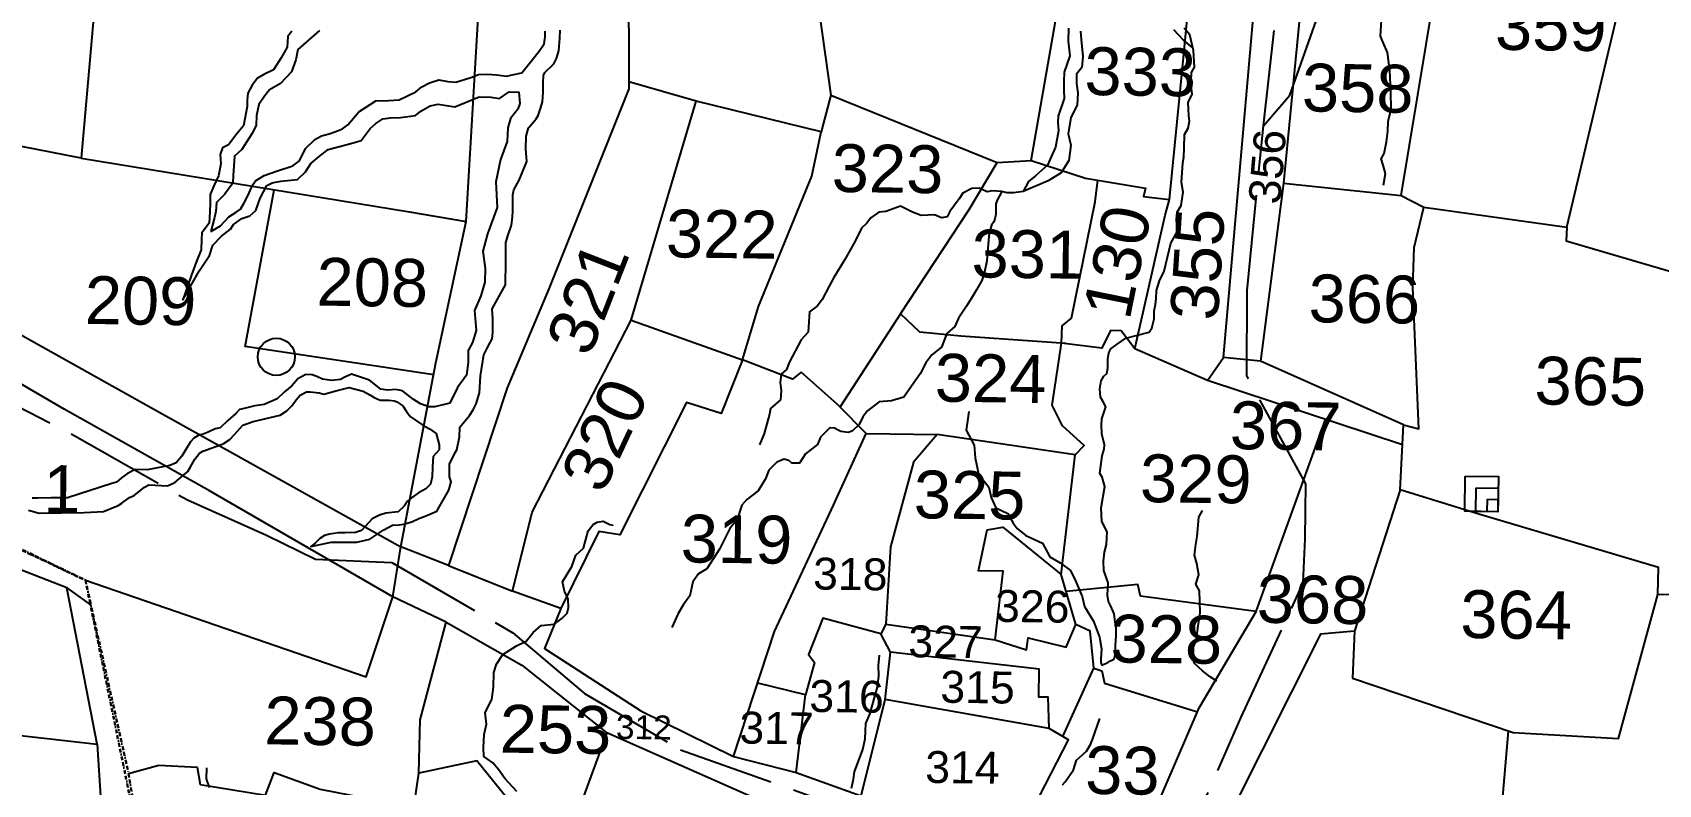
# Model space of a CAD drawing. Header units: inches. Extents: x 304037 to 460575, y 1453943 to 1639883.
# Drawn here: x 341841 to 342680, y 1597259 to 1597647 of the extents above; entities that cross this region are included whole.
import ezdxf

# ---------------------------------------------------------------- set-up
doc = ezdxf.new("R2010")
doc.units = ezdxf.units.IN
doc.header["$MEASUREMENT"] = 0
doc.linetypes.add('ACAD_ISO02W100', pattern=[15, 12, -3])
doc.linetypes.add('BORDER', pattern=[1.75, 0.5, -0.25, 0.5, -0.25, 0, -0.25])
for name, color, linetype in [('CARTTRACK', 30, 'ACAD_ISO02W100'), ('NALA', 4, 'Continuous'), ('SQUAREWELL', 5, 'Continuous'), ('SURVEY_BND', 7, 'Continuous'), ('SURVEY_NO', 7, 'Continuous'), ('VILLAGE_AREA', 1, 'Continuous'), ('WATER_BODY', 4, 'Continuous')]:
    doc.layers.add(name, color=color, linetype=linetype)
doc.layers.add('VILL_BOUNDARY', color=6, linetype='BORDER', lineweight=30)
doc.styles.get("Standard").update_dxf_attribs({"font": 'arial.ttf'})

# ---------------------------------------------------------------- blocks, each defined once
blk = doc.blocks.new('KESAMANENIPALLE')
at = {"layer": 'SURVEY_BND'}
for points in [[(434.63, 682.15), (431.01, 702.25), (392.33, 717.87)], [(431.01, 702.25), (434.01, 700.04)], [(397.05, 654.7), (397.58, 667.56), (400.67, 686.45), (434.63, 682.15), (435.78, 660.13), (436.22, 650.29)]]:
    blk.add_lwpolyline(points, dxfattribs=at)
at = {"layer": 'VILL_BOUNDARY'}
blk.add_lwpolyline([(109.24, 720.52), (195.68, 710.91), (207.39, 708.98), (220.74, 707.96), (249.01, 710.26), (277.38, 715.13), (296.76, 719.49), (360.97, 730.27), (397.72, 721.01), (433.4, 703.19), (439.84, 669.64), (437.66, 637.21), (430.87, 629.55), (422.67, 623.07), (434.93, 619.91), (443.22, 616.04), (442.59, 606.29), (438.08, 604.85), (436.01, 592.15), (411.85, 594.77), (407.76, 567.04), (404.56, 538.36), (399.19, 495.64), (394.46, 460.32)], dxfattribs=at)
blk = doc.blocks.new('KANUPURUPALLE')
at = {"layer": 'CARTTRACK'}
for points in [[(-426.49, 276.33), (-424.92, 292.05), (-425.42, 307.23), (-426.4, 319.85), (-429.77, 332.34), (-429.86, 343.14), (-430.64, 348.92), (-435.1, 351.66), (-438.02, 365.5), (-443.7, 383.28), (-448.66, 399.7), (-450.93, 420.08), (-452.23, 438.11), (-451.93, 441.93), (-447.15, 447.2), (-445.96, 450.18), (-448.05, 455.25)], [(-588.82, 242.41), (-574.92, 235.49), (-560.72, 227.64), (-550.73, 223.36), (-544.57, 220.42), (-535.01, 220.15), (-519.72, 211.55), (-510.61, 204.06), (-498.47, 197.2), (-482.27, 191.7), (-469.68, 188.05), (-449.15, 183.14), (-439.58, 180.29), (-437, 181.71), (-428.25, 202.22), (-420.73, 219.14), (-420.55, 224.67), (-420.55, 231.54), (-428.14, 244.97), (-428.23, 255.67), (-426.49, 276.33), (-423.21, 280.18), (-417.64, 296.72)]]:
    blk.add_lwpolyline(points, dxfattribs=at)
at = {"layer": 'NALA'}
for points in [[(-462.91, 240.05), (-463.21, 237.68), (-462.2, 235.83), (-462.03, 234.25), (-461.59, 232.23), (-460.27, 230.61), (-459.96, 229.29), (-459.39, 228.02), (-457.85, 227.32), (-457.19, 226.13), (-456.67, 225.47), (-455.57, 224.6), (-453.46, 223.67), (-452.52, 221.97), (-451.21, 221.23), (-449.89, 220.31), (-449.27, 219.03), (-448.39, 217.06), (-448.09, 215.83), (-446.94, 213.99), (-446.15, 212.01), (-445.89, 210.56), (-445.95, 209.26), (-445.95, 208.83), (-445.82, 208.49), (-445.08, 208.86), (-444.81, 209.01), (-444.34, 209.29), (-444.22, 209.54), (-444.13, 210.4), (-444.13, 210.96), (-444.13, 211.67), (-444.07, 212.1), (-444.07, 212.84), (-444.07, 213.21), (-444.22, 213.89), (-444.37, 214.96), (-444.81, 215.89), (-445.11, 216.48), (-445.21, 217.28), (-445.18, 218.8), (-445.73, 220.35), (-445.79, 221.52), (-445.67, 222.66), (-445.45, 223.61), (-445.39, 225.19), (-446.07, 226.48), (-446.16, 228.18), (-445.73, 230.88), (-446.1, 232.05), (-446.41, 232.48), (-446.28, 233.44), (-446.13, 234.7), (-445.91, 235.57), (-445.85, 236.09), (-446.22, 237.48), (-446.25, 238.56), (-446.25, 239.33), (-445.76, 240.86), (-446.13, 241.54), (-446.44, 242.06), (-446.56, 243.11), (-446.38, 244.1), (-446.07, 244.69), (-445.7, 245.02), (-445.58, 245.7), (-445.58, 246.81), (-445.48, 247.61), (-445.21, 248.14), (-444.43, 248.72), (-443.38, 249.49), (-440.45, 250.29), (-440.11, 250.78), (-439.83, 251.95), (-439.86, 252.94), (-439.71, 253.74), (-439.62, 254.51), (-439.62, 255.53), (-439.25, 256.73), (-438.66, 257.96), (-437.89, 261.46), (-437.12, 262.88), (-437.21, 264.54), (-437.15, 265.35), (-436.65, 266.21), (-436.44, 267.87), (-436.65, 269.08), (-436.5, 271.53), (-436.41, 272.27), (-436.37, 273.38), (-436.37, 275.08), (-435.91, 275.89), (-435.75, 276.76), (-435.85, 277.44), (-435.94, 279.1), (-435.48, 280.15), (-435.6, 281.23), (-435.63, 281.81), (-435.6, 282.89), (-435.2, 283.55), (-435.38, 285.61), (-435.88, 287.59), (-436.59, 288.4)], [(-580.61, 226.09), (-579.29, 225.72), (-573.64, 225.89), (-571.23, 226.06), (-569.41, 226.83), (-568.94, 227.13), (-567.99, 227.85), (-567.39, 228.1), (-566.13, 229.17), (-565.6, 229.47), (-563.23, 229.39), (-562.31, 229.81), (-560.72, 231.18), (-560.42, 231.7), (-559.87, 232.77), (-559.3, 233.52), (-558.87, 233.79), (-556.33, 234.74), (-555.51, 235.28), (-554.92, 235.93), (-553.89, 237.11), (-552.6, 237.56), (-549.24, 238.43), (-548.42, 238.97), (-547.8, 239.62), (-547.25, 240.36), (-546.75, 240.94), (-545.98, 241.36), (-545.51, 241.38), (-544.39, 241.26), (-543.79, 241.13), (-542.15, 241.58), (-540.62, 242.01), (-538.88, 241.54), (-538.04, 241.09), (-537.49, 240.79), (-536.74, 240.47), (-535.65, 240.47), (-534.95, 240.4), (-534.63, 240.27), (-533.88, 239.8), (-533.39, 239.1), (-532.96, 238.48), (-531.35, 237.39), (-530.5, 236.94), (-529.65, 236.4), (-529.26, 234.95), (-529.26, 234.36), (-529.97, 233.5), (-530.07, 232.2), (-530.07, 230.96), (-530.29, 230.04), (-530.84, 229.42), (-531.76, 228.9), (-532.65, 228.28), (-533.15, 227.86), (-533.55, 227.24), (-534.27, 226.49), (-535.81, 226.32), (-536.63, 226.04), (-537.53, 225.57), (-538.84, 224.12), (-539.61, 223.84), (-540.87, 223.79), (-541.77, 223.79), (-542.86, 223.6), (-543.46, 223.4), (-544.06, 223.02), (-544.63, 222.43), (-545.15, 222.01), (-542.62, 222.6), (-541.4, 222.63), (-539.43, 222.63), (-537.77, 223.02), (-536.05, 224.22), (-534.96, 224.81), (-534.13, 224.89), (-533.59, 224.96), (-532.57, 225.26), (-531.67, 225.71), (-530.88, 226.01), (-529.43, 226.65), (-527.95, 229.32), (-527.71, 230.37), (-527.9, 230.96), (-527.93, 232.55), (-527.23, 234.04), (-527.03, 234.39), (-526.71, 236.02), (-526.68, 237.21), (-525.49, 238.7), (-525.07, 239.4), (-524.69, 240.17), (-524.27, 241.56), (-524.2, 243.67), (-523.82, 246.33), (-523.37, 247.22), (-522.8, 248.34), (-522.7, 249.11), (-522.73, 250.82), (-522.85, 252.09), (-521.21, 255.11), (-521.21, 255.95), (-521.21, 257.22), (-521.21, 258.09), (-521.23, 258.91), (-521.23, 259.93), (-521.23, 260.4), (-520.96, 261.37), (-520.56, 262.58), (-520.46, 263.63), (-520.43, 264.35), (-520.43, 266.41), (-520.33, 267.03), (-519.66, 268.25), (-518.74, 270.61), (-518.91, 272.19), (-518.86, 273.76), (-518.59, 274.8), (-517.65, 275.94), (-517.4, 276.36), (-517.07, 277.38), (-516.9, 278.1), (-516.82, 279.27), (-516.82, 280.46), (-516.82, 281.38), (-516.65, 281.76), (-515.51, 282.89), (-515.21, 283.53), (-514.91, 284.5), (-514.81, 286.09), (-514.81, 287.11)], [(-451.09, 288.21), (-451.09, 286.6), (-450.88, 284.77), (-451.56, 282.69), (-451.56, 281.54), (-451.56, 280.45), (-451.56, 280.45), (-451.5, 279.41), (-452.24, 277.18), (-452.24, 276.4), (-452.14, 275.36), (-452.14, 275.36), (-452.5, 273.28), (-453.02, 272.08), (-453.49, 271.04), (-454.95, 269.68), (-455.84, 268.95), (-456.47, 267.7), (-457.66, 267.49), (-458.5, 267.49), (-459.18, 267.65), (-460.43, 267.7), (-461, 267.6), (-461.99, 268.01), (-462.93, 267.96), (-462.93, 267.96), (-464.03, 267.39), (-464.5, 266.66), (-465.65, 265.04), (-465.96, 264.37), (-466.69, 264.26), (-467.58, 264.63), (-469.24, 264.52), (-470.34, 264.89), (-471.85, 265.62), (-473.66, 264.96), (-474.55, 264.86), (-474.55, 264.86), (-475.54, 264.13), (-476.06, 263.4), (-476.69, 262.83), (-477.47, 261.16), (-478.72, 258.87), (-480.08, 256.57), (-480.65, 255.48), (-481.49, 253.81), (-482.06, 253.03), (-483.05, 252.25), (-483.05, 252.25), (-483.2, 249.72), (-484.04, 248.73), (-485.5, 245.97), (-485.86, 244.98), (-486.49, 244.41), (-486.64, 243.36), (-486.49, 242.37), (-486.54, 241.17), (-487.79, 240.08), (-487.9, 239.35), (-488.52, 236.95), (-489.1, 235.5)], [(-548.41, 286.51), (-548.9, 285.84), (-548.99, 284.49), (-549.71, 283.15), (-550.66, 281.66), (-551.87, 281.03), (-552.64, 280.58), (-553.31, 279.69), (-553.85, 278.66), (-553.89, 277.81), (-553.89, 277), (-554.34, 274.58), (-555.15, 273.55), (-556.18, 272.16), (-556.9, 271.8), (-557.21, 270.95), (-557.08, 269.78), (-557.39, 268.26), (-557.93, 267.03), (-558.38, 265.91), (-558.38, 264.88), (-558.38, 263.76), (-558.47, 262.32), (-559.37, 261.11), (-559.41, 260.26), (-559.41, 259), (-560.04, 257.44), (-560.63, 255.69), (-561.65, 252.68), (-559.59, 256.4), (-558.36, 258.29), (-557.96, 259.6), (-556.9, 260.71), (-555.79, 261.61), (-555.39, 262.22), (-554.38, 262.97), (-553.37, 263.33), (-552.62, 263.98), (-552.11, 265.54), (-551.3, 267.15), (-550.65, 267.51), (-549.54, 267.71), (-547.47, 267.96), (-546.46, 268.93), (-545.8, 269.99), (-544.79, 270.85), (-543.68, 271.75), (-540.86, 272.56), (-539.55, 272.96), (-538.44, 274.47), (-537.73, 275.08), (-536.88, 275.68), (-535.97, 275.83), (-534.66, 275.88), (-532.79, 276.18), (-532.14, 276.74), (-530.98, 277.39), (-530.98, 277.39), (-529.97, 277.64), (-527.85, 277.34), (-524.82, 278.6), (-523.31, 278.6), (-522.3, 278.45), (-521.09, 279.31), (-521.09, 279.31), (-519.88, 279.26), (-519.73, 277.85), (-519.98, 277.14), (-520.89, 275.94), (-521.19, 274.78), (-521.24, 273.07), (-522.05, 270.8), (-522.6, 267.98), (-522.4, 264.78), (-523.56, 261.46), (-524.11, 259.3), (-523.81, 257.13), (-523.81, 255.42), (-524.27, 253.71), (-525.07, 251.84), (-524.82, 249.34), (-525.27, 247.83), (-525.78, 246.82), (-525.78, 245.31), (-525.93, 243.75), (-527.04, 242.19), (-527.99, 240.22), (-529.86, 239.72), (-530.62, 239.72), (-531.67, 240.07), (-532.58, 240.63), (-533.94, 241.68), (-534.8, 241.83), (-535.81, 241.73), (-536.66, 241.83), (-538.09, 242.95), (-540.38, 243.68), (-541.1, 243.33), (-541.75, 243), (-542.84, 242.83), (-543.99, 243), (-544.71, 243.3), (-545.28, 243.53), (-546.08, 243.53), (-547.07, 243), (-547.84, 242.11), (-548.74, 241.36), (-549.63, 240.47), (-551.27, 239.73), (-552.42, 239.55), (-553.76, 239.2), (-554.33, 239.05), (-554.81, 238.56), (-555.78, 237.66), (-556.73, 236.71), (-557.35, 236.57), (-558.22, 236.14), (-558.84, 235.92), (-559.41, 235.75), (-560.01, 235.4), (-560.43, 234.93), (-560.88, 234.16), (-561.5, 233.11), (-562.2, 232.27), (-562.97, 231.92), (-565.82, 231.36), (-567.33, 231.36), (-568.26, 230.84), (-569.03, 230.29), (-569.65, 229.75), (-570.22, 229.55), (-575.77, 227.7), (-577.79, 227.65), (-579.48, 227.6), (-580.2, 227.6)], [(-435.47, 285.96), (-436.63, 286.89), (-437.89, 288.2)], [(-449.55, 287.85), (-449.49, 286.82), (-449.24, 284.67), (-449.34, 283.33), (-449.98, 282.46), (-449.98, 281.28), (-449.78, 280.15), (-449.85, 278.58), (-450.63, 277.01), (-450.96, 274.97), (-450.6, 273.58), (-450.81, 271.65), (-451.76, 270.08), (-453.38, 269.05), (-456.47, 267.7)], [(-411.32, 269.07), (-411.1, 270.57), (-411.41, 271.58), (-411.65, 272.4), (-411.32, 273.07), (-411.04, 274.51), (-410.86, 275.86), (-410.86, 277.07), (-410.49, 278.63), (-410.58, 280.77), (-410.74, 283.46), (-411.07, 285.69), (-411.62, 286.94), (-411.96, 287.74), (-411.81, 290.42)], [(-558.24, 261.31), (-557.04, 262.04), (-555.99, 263.15), (-555.08, 263.76), (-554.55, 264.15), (-554.12, 264.96), (-553.61, 265.9), (-553.08, 267.16), (-552.74, 267.73), (-551.64, 268.41), (-550.1, 268.98), (-548.07, 269.65), (-547.23, 270.3), (-546.51, 271.85), (-545.37, 273), (-544.55, 273.48), (-543.44, 273.78), (-542.52, 274.12), (-541.92, 274.39), (-541.26, 274.89), (-539.9, 276.53), (-537.76, 277.95), (-536.15, 277.99), (-534.85, 278.11), (-532.78, 279.14), (-532.05, 279.75), (-531.09, 280.29), (-529.9, 280.67), (-528.79, 280.48), (-527.79, 280.41), (-525.92, 281.02), (-524.96, 281.4), (-523.81, 281.48), (-522.66, 281.4), (-521.43, 281.25), (-520.74, 281.44), (-519.51, 281.71), (-517.39, 284.45), (-516.78, 285.36), (-516.67, 286.24), (-516.67, 286.93)], [(-544.94, 286.67), (-547.66, 284.25), (-547.86, 282.95), (-548.39, 281.42), (-549.74, 279.94), (-551.12, 279.14), (-551.73, 278.33), (-552.42, 277.26), (-552.73, 275.88), (-552.73, 274.66), (-553.27, 273.58), (-554.49, 271.63), (-555.38, 270.75), (-555.53, 268.33), (-555.57, 267.37), (-556.57, 265.95), (-557.56, 264.92), (-557.64, 263.81), (-557.79, 263.04), (-558.24, 261.31)], [(-459.18, 267.65), (-459.74, 266.54), (-459.87, 266.08), (-459.87, 265.33), (-459.87, 264.8), (-459.95, 264.36), (-460.1, 263.82), (-460.38, 263.41), (-460.54, 262.82), (-460.72, 262.05), (-460.92, 258.93), (-461.21, 257.5), (-461.51, 256.47), (-462.18, 255.27), (-462.79, 254.25), (-463.41, 253.22), (-463.97, 252.33), (-464.38, 251.71), (-464.84, 250.66), (-465.8, 249.75), (-466.47, 248.03), (-467.65, 247.06), (-468.41, 246.06), (-469.08, 244.68), (-470.16, 243.12), (-471.08, 241.73), (-472.62, 241.26), (-474.18, 241.11), (-475.62, 239.93), (-476.18, 239.19), (-476.64, 238.22), (-477.46, 237.43), (-477.98, 237.22), (-478.92, 237.32), (-479.36, 237.53), (-479.74, 237.73), (-480.33, 237.76), (-481.46, 236.56), (-481.84, 235.66), (-483.31, 234.48), (-484.05, 233.28), (-485.03, 233.27), (-485.39, 233.58), (-486.01, 233.76), (-486.47, 233.53), (-486.91, 233.37), (-487.9, 232.35), (-488.29, 231.27), (-489.19, 229.76), (-490.59, 228.66), (-491.21, 227.92), (-491.77, 226.11), (-492.7, 224.98), (-493.95, 222.37), (-495.49, 219.91), (-496.54, 219.25), (-497.23, 218.22), (-497.59, 216.47), (-498.36, 215.37), (-499, 214.24), (-499.8, 212.5)], [(-431.38, 206.68), (-432.24, 207.22), (-433.21, 207.94), (-434.25, 208.91), (-434.39, 209.48), (-434.36, 210.91), (-434, 211.95), (-433.82, 213.57), (-433.67, 214.61), (-433.57, 215.22), (-433.71, 217.96), (-434.18, 218.82), (-433.82, 219.97), (-434.1, 221.37), (-434.39, 222.44), (-434.25, 223.77), (-434.07, 224.77), (-433.92, 227.19), (-433.46, 228.05)], [(-518.93, 191.7), (-520.46, 193.31), (-521.25, 194.42), (-522.01, 195.24), (-523.15, 196.03), (-523.18, 197.14), (-523.12, 198.78), (-522.83, 200.05), (-523.05, 201.54), (-522.23, 203.17), (-522.04, 204.72), (-522.04, 206.56), (-521.69, 207.6), (-520.93, 208.83), (-519.22, 209.94), (-518.01, 210.54), (-517.16, 211.62), (-516.18, 212.5), (-514.55, 212.71), (-513.6, 213.41), (-512.94, 214.11), (-512.75, 214.8), (-512.84, 215.85), (-513.32, 216.86), (-513.57, 218), (-512.43, 219.97), (-511.92, 221.36), (-510.97, 222.28), (-510.43, 224.43), (-509.8, 225.23), (-509.32, 225.57), (-508.59, 225.67), (-508.59, 225.67), (-507.71, 225.26), (-507.36, 225.19), (-507.36, 225.19)], [(-476.99, 192.67), (-476.76, 193.78), (-476.64, 194.71), (-475.62, 197.52), (-475.35, 198.86), (-475.32, 200.81), (-474.83, 201.95), (-473.89, 205.35), (-473.77, 206.78), (-473.83, 208.06), (-473.72, 209.37)], [(-450.53, 193.44), (-450.23, 193.81), (-449.18, 195.35), (-448.83, 196.56), (-447.6, 197.69), (-447.12, 198.53), (-446.88, 199.18), (-446, 201.83)], [(-557.45, 191.66), (-557.84, 192.74), (-557.84, 194.12)]]:
    blk.add_lwpolyline(points, dxfattribs=at)
at = {"layer": 'SQUAREWELL'}
for points in [[(-400.59, 232.8), (-396.43, 232.8), (-396.43, 228.39), (-400.59, 228.39)], [(-399.2, 231.32), (-396.43, 231.32), (-396.43, 228.39), (-399.2, 228.39)], [(-397.77, 229.93), (-396.43, 229.93), (-396.43, 228.39), (-397.77, 228.39)]]:
    blk.add_lwpolyline(points, close=True, dxfattribs=at)
at = {"layer": 'SURVEY_BND'}
for points in [[(-506.45, 381.16), (-506.59, 310.43), (-506.07, 279.89), (-515.78, 254.69), (-520.84, 242.2), (-527.9, 219.86), (-533.87, 222.11), (-529.8, 245.23), (-526.27, 263), (-524.64, 298.45), (-523.46, 325.34), (-519.57, 354.93), (-525.44, 395.45), (-527.25, 408.41), (-505.45, 439.07), (-503.54, 441.75)], [(-467.46, 371.12), (-470.82, 317.35), (-486.59, 317.53), (-482.83, 292.8), (-480.75, 279.4), (-481.91, 274.81), (-497.63, 278.44), (-506.09, 280.75)], [(-571.52, 311.55), (-574.62, 270.24), (-610.66, 276.8), (-605.56, 304.79), (-602.57, 321.98)], [(-430.91, 320.33), (-423.81, 315.74), (-421.59, 296.34), (-423.88, 269.18), (-426.45, 246.83), (-431.11, 247.23), (-427.95, 289.72)], [(-480.75, 279.4), (-459.78, 271.27), (-455.52, 271.58), (-451.34, 297.74), (-454.82, 298.67), (-456.58, 315.52), (-470.82, 317.35)], [(-409.09, 267.83), (-406.25, 266.42), (-388.26, 264.15), (-381.57, 294.15), (-379.75, 303.67)], [(-388.26, 264.15), (-388.33, 262.41), (-365.85, 256.19), (-357, 297.25)], [(-423.88, 269.18), (-409.09, 267.83), (-405.28, 293.12)], [(-455.52, 271.58), (-448.68, 269.44), (-441.14, 268.31), (-441.4, 267.28), (-438.14, 266.91), (-436.74, 283.42), (-436.09, 291.22)], [(-527.9, 219.86), (-519.81, 216.78), (-517.5, 226.68), (-505.42, 250.89), (-497.63, 278.44)], [(-471.65, 252.17), (-479.07, 240.41), (-483.99, 244.67), (-485.1, 243.78), (-491.39, 246.11), (-489.48, 252.83), (-483.02, 269.24), (-481.91, 274.81)], [(-450.87, 248.7), (-464.06, 249.48), (-469.2, 249.91), (-471.65, 252.17), (-463.22, 265.34), (-459.78, 271.27)], [(-574.62, 270.24), (-533.39, 264.11), (-526.27, 263)], [(-442.23, 248.18), (-443.95, 250.41), (-445.31, 250.44), (-446.36, 248.18), (-451.43, 248.77), (-451.38, 250.92), (-450.2, 251.92), (-447.45, 266.52), (-447.14, 269.21)], [(-614.84, 265.89), (-565.38, 239.09), (-533.87, 222.11)], [(-530.06, 243.73), (-553.72, 246.94), (-550.37, 266.63)], [(-433.06, 244.32), (-442.23, 248.18), (-438.65, 264.96), (-438.14, 266.91)], [(-373.32, 218.27), (-376.25, 218.3), (-376.23, 221.67), (-398.84, 228.05), (-408.72, 230.97), (-408.43, 239.11), (-406.47, 238.63), (-407.5, 256.33), (-407.39, 261.34), (-406.25, 266.42)], [(-534.82, 215.86), (-557.98, 228.82), (-576.34, 238.81), (-594.49, 249.04), (-605.56, 254.88)], [(-505.42, 250.89), (-491.39, 246.11)], [(-449.51, 234.8), (-448.41, 235.97), (-451.15, 238.41), (-452.48, 240.99), (-451.43, 248.77)], [(-408.52, 236.59), (-433.06, 244.32), (-431.11, 247.23)], [(-408.43, 239.11), (-426.45, 246.83)], [(-491.39, 246.11), (-493.95, 239.35), (-498.34, 240.69), (-506.46, 224.02), (-509.11, 224.37), (-513.71, 214.69), (-519.81, 216.78)], [(-491.82, 196.43), (-486.9, 212.14), (-479.74, 228.08), (-475.75, 237.11), (-479.21, 240.53)], [(-408.72, 230.97), (-414.22, 213.2), (-418.45, 212.77), (-429.17, 190.76), (-435.14, 179.01), (-441.92, 183.11), (-433.53, 203.3), (-426.58, 215.48), (-418.2, 239.64)], [(-475.75, 237.11), (-466.86, 237.12), (-469.76, 233.58), (-472.5, 222.97), (-472.98, 213.28), (-473.58, 212.03), (-480.87, 213.92), (-482.61, 209.33), (-481.84, 208.33), (-482.93, 204.3), (-488.93, 205.65)], [(-472.98, 213.28), (-459.23, 211.48), (-458.35, 220.09), (-461.45, 220.09), (-460.44, 225.23), (-458.46, 225.63), (-451.07, 219.78), (-449.51, 234.8), (-466.86, 237.12)], [(-573.37, 217.41), (-538.02, 205.8), (-534.82, 215.86), (-533.87, 222.11)], [(-459.23, 211.48), (-455.3, 210.29), (-455.12, 211.79), (-450.32, 210.7), (-449.14, 213.55), (-451.07, 219.78)], [(-426.58, 215.48), (-441.11, 217.19), (-441.45, 218.66), (-450.41, 217.65)], [(-414.22, 213.2), (-414.36, 207.29), (-394.14, 200.76), (-380.93, 200.17), (-376.25, 218.3)], [(-567.63, 193.28), (-563.84, 194.37), (-559.05, 194.19), (-558.62, 192.02), (-550.42, 190.78), (-549.39, 193.65), (-543.6, 191.63), (-531.83, 189.49), (-531.23, 193.82), (-531.18, 200.48), (-528.09, 212.78), (-534.82, 215.86)], [(-513.71, 214.69), (-515.72, 209.65), (-503.52, 202.01), (-491.82, 196.43), (-483.96, 194.55), (-467.59, 188.9), (-456.25, 186.26), (-441.92, 183.11)], [(-528.09, 212.78), (-518.52, 207.52), (-507.74, 199.19), (-513.24, 183.61), (-517.4, 185.02), (-519.5, 190.04), (-524.01, 195.44), (-531.23, 193.82)], [(-475.75, 191.72), (-472.94, 203.84), (-472.33, 209.75), (-473.58, 212.03)], [(-450.61, 199.51), (-446.83, 208.11), (-447.33, 212.72), (-449.14, 213.55)], [(-452.31, 200.47), (-452.5, 204.38), (-453.67, 204.38), (-453.67, 207.88), (-472.33, 209.75)], [(-446.83, 208.11), (-445.83, 207.78), (-445.47, 206.26), (-433.74, 202.81)], [(-483.96, 194.55), (-482.93, 204.3)], [(-456.25, 186.26), (-449.89, 199.1), (-452.31, 200.47), (-472.94, 203.84)], [(-408.41, 165.14), (-403.6, 177.75), (-397.53, 176.68), (-396.28, 179.64), (-394.72, 200.94)], [(-490.64, 175.93), (-487.31, 190.48), (-507.74, 199.19)]]:
    blk.add_lwpolyline(points, dxfattribs=at)
at = {"layer": 'VILL_BOUNDARY'}
blk.add_lwpolyline([(-610.36, 234.28), (-573.37, 217.41), (-567.63, 193.28), (-565.89, 183.55), (-568.09, 152), (-580.92, 137.5), (-562.18, 132.27), (-562.84, 127.28), (-566.39, 121.21), (-567.57, 106.53), (-591.89, 108.89)], dxfattribs=at)
blk.add_lwpolyline([(-610.36, 234.28), (-573.37, 217.41), (-567.63, 193.28), (-565.89, 183.55), (-568.09, 152), (-580.92, 137.5), (-562.18, 132.27), (-562.84, 127.28), (-566.39, 121.21), (-567.57, 106.53), (-591.89, 108.89)], dxfattribs=at)
at = {"layer": 'WATER_BODY'}
blk.add_circle((-549.81, 245.71), 2.33, dxfattribs=at)
at = {"layer": 'SURVEY_NO'}
for s, height, p in [('359', 6, (-397.61, 286.24)), ('333', 6, (-449, 279.88)), ('358', 6, (-421.71, 278.19)), ('323', 6, (-480.51, 267.31)), ('322', 6, (-501.18, 258.84)), ('331', 6, (-462.84, 256.85)), ('208', 6, (-544.9, 252.2)), ('366', 6, (-420.52, 251.8)), ('209', 6, (-573.92, 249.51)), ('324', 6, (-467.24, 241.23)), ('365', 6, (-392.06, 241.89)), ('367', 6, (-430.17, 235.78)), ('329', 6, (-441.35, 228.99)), ('325', 6, (-469.67, 226.58)), ('1', 6, (-578.78, 225.78)), ('319', 6, (-498.81, 220.66)), ('318', 4, (-482.16, 217.49)), ('368', 6, (-426.5, 214.08)), ('364', 6, (-400.96, 212.52)), ('326', 4, (-459.3, 213.75)), ('328', 6, (-444.76, 208.86)), ('327', 4, (-470.11, 209.17)), ('316', 4, (-482.42, 202.15)), ('315', 4, (-466.02, 203.53)), ('238', 6, (-550.7, 197.17)), ('253', 6, (-521.18, 196.53)), ('317', 4, (-491.14, 198.07)), ('312', 3, (-506.62, 198.45)), ('33', 6, (-447.72, 192.36)), ('314', 4, (-467.78, 193.46))]:
    blk.add_text(s, height=height, dxfattribs=at).set_placement(p)
for s, height, rotation, p in [('356', 4, 86.0044, (-424.26, 266.42)), ('130', 6, 79.2749, (-442.94, 251.61)), ('355', 6, 87.0609, (-431.88, 251.75)), ('321', 6, 69.4225, (-510.55, 246.07)), ('320', 6, 65.6712, (-508.69, 228.91))]:
    blk.add_text(s, height=height, rotation=rotation, dxfattribs=at).set_placement(p)

msp = doc.modelspace()

# ---------------------------------------------------------------- block references
at = {"xscale": 4.020763763909134, "yscale": 4.020763763866853, "zscale": 4.020763763886584, "rotation": 0.7442163432969744}
msp.add_blockref('KESAMANENIPALLE', (340162.07, 1594514.37), dxfattribs=at)
at = {"layer": 'VILLAGE_AREA', "xscale": 4.11690545397391, "yscale": 4.116905454022344, "zscale": 4.116905453970031, "rotation": 359.2242586303323}
msp.add_blockref('KANUPURUPALLE', (344215.98, 1596437.21), dxfattribs=at)

doc.saveas('drawing.dxf')
